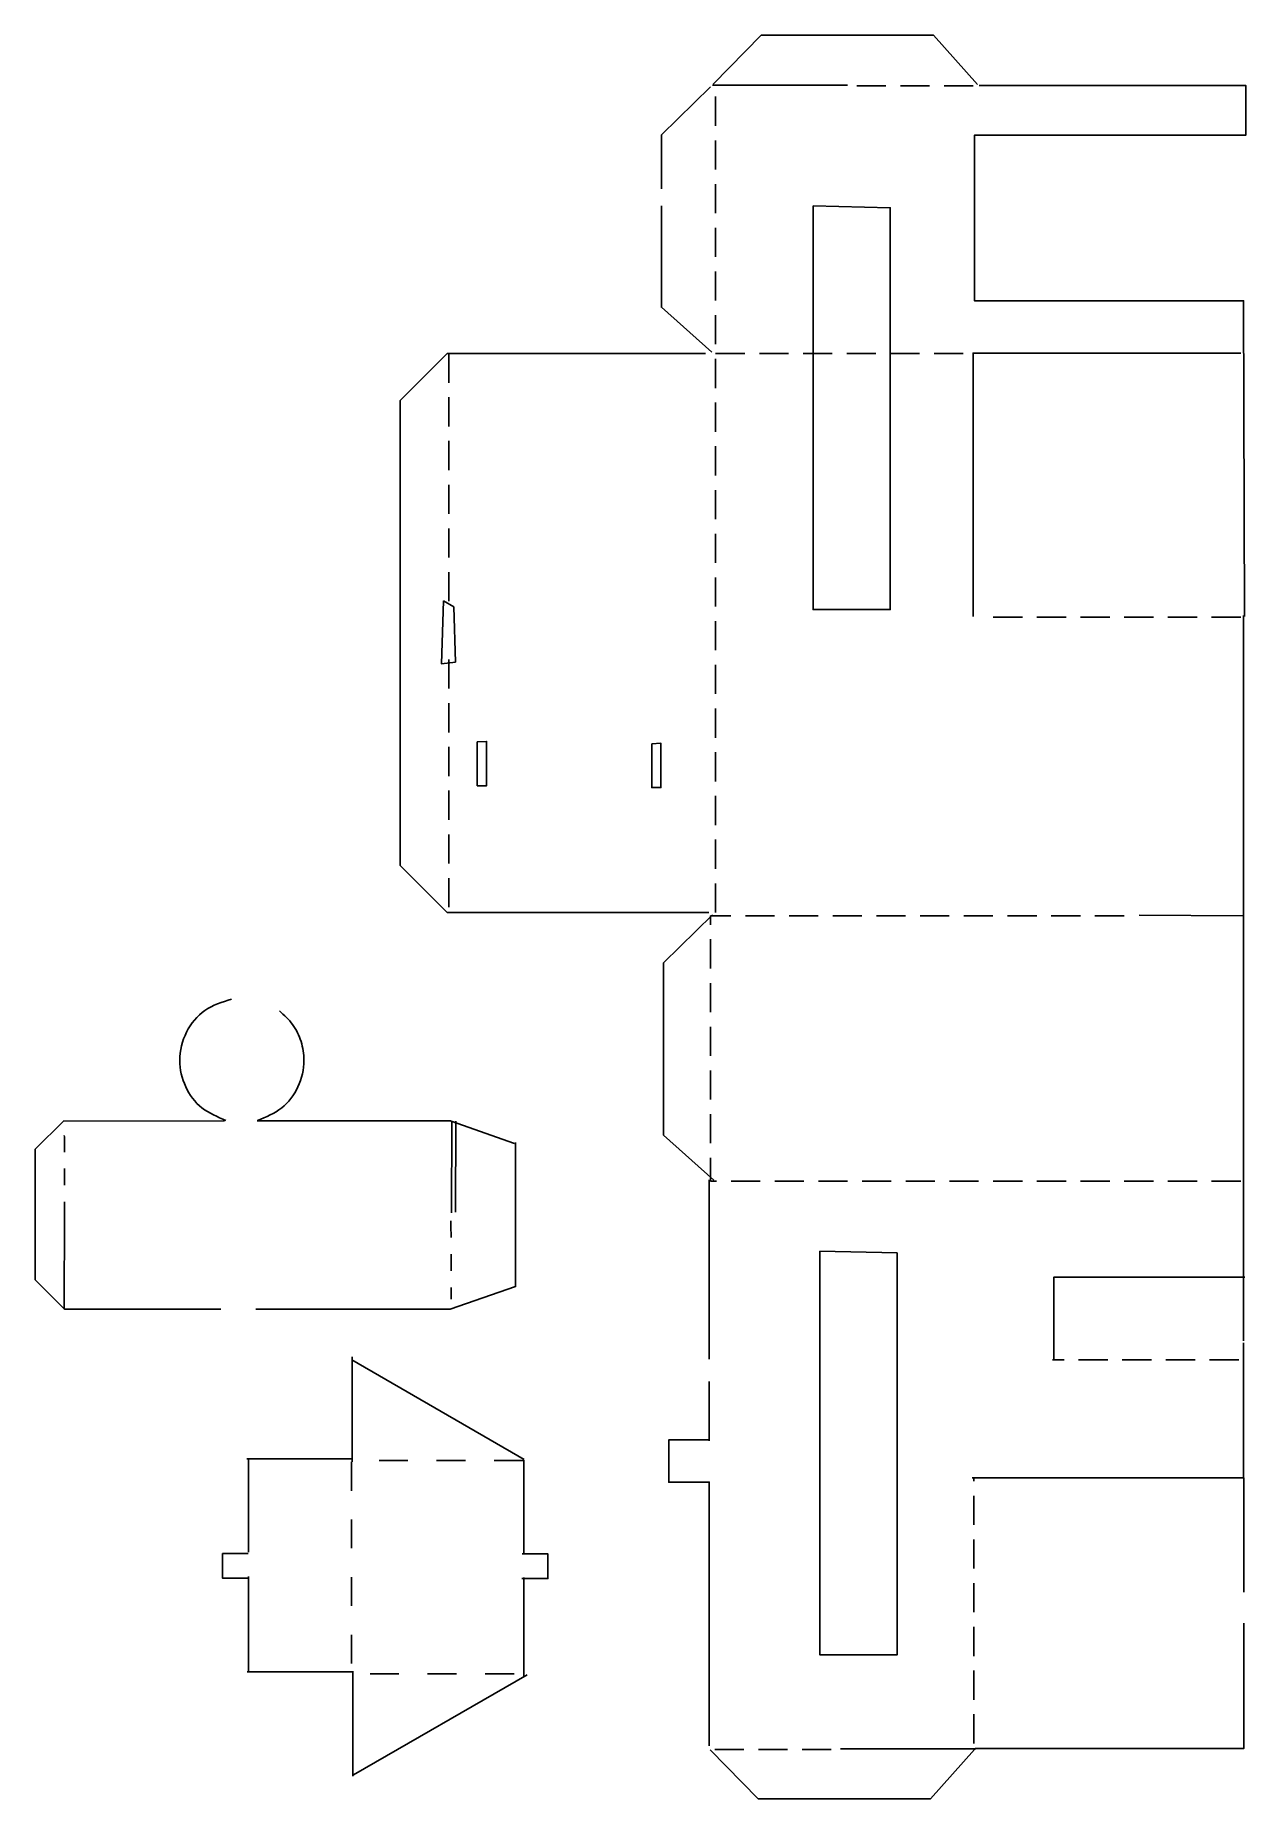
# Model space of a CAD drawing. Header units: millimetres. Extents: x 0.7 to 7.9, y 0.3 to 10.7.
import ezdxf

# ---------------------------------------------------------------- set-up
doc = ezdxf.new("R2010")
doc.units = ezdxf.units.MM
doc.layers.add('cut', color=7, linetype='CONTINUOUS')
doc.layers.add('fold', color=7, linetype='CONTINUOUS')

msp = doc.modelspace()

# ---------------------------------------------------------------- linework, layer by layer
at = {"layer": 'cut', "color": 7}
for points in [[(4.779677, 10.453419), (5.06557, 10.744707), (6.090471, 10.744707), (6.352259, 10.451186)], [(4.472233, 9.830496), (4.472233, 10.152189), (4.76352, 10.438082)], [(4.77657, 10.448384), (5.580289, 10.448384)], [(7.942712, 7.28794), (7.93628, 9.166129), (6.334673, 9.166129), (6.334673, 10.150248), (7.949144, 10.150248), (7.949144, 10.446127), (6.363363, 10.446127)], [(4.771612, 8.860274), (4.472233, 9.127288), (4.472233, 9.730117)], [(4.735174, 8.851588), (3.197926, 8.851588), (2.918426, 8.572088), (2.918426, 5.807038), (3.197926, 5.527538), (4.755138, 5.527538)], [(7.919793, 8.854153), (6.326773, 8.854153), (6.326773, 7.287683)], [(7.9359, 2.97951), (7.9359, 7.294008)], [(4.783861, 3.936253), (4.484482, 4.203266), (4.484482, 5.228167), (4.775769, 5.51406)], [(7.31421, 5.510886), (7.930956, 5.508665)], [(1.851081, 3.169316), (0.920379, 3.169316), (0.746579, 3.343115), (0.746579, 4.120034), (0.914048, 4.287504), (1.873019, 4.28774)], [(2.06645, 4.287799), (3.22006, 4.288074), (3.22006, 4.288074), (3.22006, 4.284956)], [(3.221219, 4.286585), (3.598157, 4.153848)], [(3.225529, 4.281267), (3.223301, 3.740791)], [(3.248694, 4.285754), (3.246466, 3.745278)], [(3.216099, 3.169367), (3.604253, 3.302868), (3.604253, 4.160082)], [(4.756833, 2.87153), (4.756833, 3.937817)], [(0.921205, 3.747769), (0.91898, 3.168587)], [(6.806322, 2.87032), (6.806322, 3.358515), (7.943909, 3.358515)], [(3.21805, 3.17297), (3.21805, 3.169313), (2.058103, 3.169313)], [(7.9359, 2.165214), (7.9359, 2.968317)], [(3.655601, 2.274239), (2.630146, 2.866285)], [(2.632957, 2.259928), (2.632957, 2.884478)], [(4.756833, 2.385161), (4.756833, 2.737922)], [(4.758, 2.3909), (4.515781, 2.3909), (4.515781, 2.139364), (4.758, 2.139364)], [(2.630775, 2.278038), (2.006224, 2.278038)], [(2.014956, 2.274239), (2.014956, 1.72343)], [(3.653552, 2.270873), (3.653552, 1.713989)], [(4.756833, 0.571644), (4.756833, 2.140566)], [(7.937891, 1.486242), (7.937891, 2.164608), (6.320569, 2.164608)], [(2.014956, 1.579426), (2.014956, 1.016166)], [(3.653552, 1.573446), (3.653552, 0.98637)], [(6.334638, 0.550354), (6.339863, 0.556213), (7.937891, 0.556213), (7.937891, 1.300896)], [(2.632553, 1.012487), (2.008003, 1.012487)], [(2.636636, 0.391211), (2.636636, 1.015762)], [(2.640314, 0.398165), (3.67288, 0.994317)], [(4.762056, 0.548122), (5.047948, 0.256834), (6.07285, 0.256834), (6.334638, 0.550354)], [(6.340748, 0.553972), (5.537029, 0.553972)]]:
    msp.add_lwpolyline(points, dxfattribs=at)
at = {"layer": 'cut', "color": 1}
for points in [[(5.808331, 10.443226), (5.635055, 10.443226)], [(6.068244, 10.443226), (5.894961, 10.443226)], [(6.328115, 10.443226), (6.154863, 10.443226)]]:
    msp.add_lwpolyline(points, dxfattribs=at)
at = {"layer": 'cut', "color": 7}
for points in [[(5.374998, 9.729548), (5.833768, 9.719353), (5.833768, 7.328655), (5.374998, 7.328655)], [(3.176075, 7.381196), (3.237913, 7.344551), (3.247074, 7.017038), (3.164623, 7.005586)], [(3.376975, 6.541554), (3.376975, 6.28092), (3.431676, 6.28092), (3.431676, 6.544771)], [(4.414683, 6.530616), (4.414683, 6.269982), (4.469384, 6.269982), (4.469384, 6.533833)], [(2.345149, 4.648347)], [(5.415778, 3.513102), (5.874547, 3.502907), (5.874547, 1.112209), (5.415778, 1.112209)]]:
    msp.add_lwpolyline(points, close=True, dxfattribs=at)
for points, knots in [([(1.881083, 4.291398), (1.830487, 4.312066), (1.730391, 4.352954), (1.630754, 4.487697), (1.593406, 4.652136), (1.634299, 4.820355), (1.748155, 4.960299), (1.858739, 4.995), (1.914715, 5.012565)], [0, 0, 0, 0, 0.161315, 0.319141, 0.480456, 0.6532, 0.821722, 0.994465, 0.994465, 0.994465, 0.994465]), ([(2.199677, 4.942094), (2.227754, 4.916439), (2.283593, 4.865417), (2.333192, 4.761236), (2.353758, 4.632167), (2.320762, 4.487113), (2.220452, 4.352144), (2.119845, 4.311515), (2.068988, 4.290976)], [0, 0, 0, 0, 0.113193, 0.225118, 0.33831, 0.500177, 0.65852, 0.820387, 0.820387, 0.820387, 0.820387])]:
    msp.add_open_spline(points, degree=3, knots=knots, dxfattribs=at)
at = {"layer": 'cut', "color": 1}
for points, knots in [([(0.919591, 4.201974), (0.919622, 4.190724), (0.919683, 4.168473), (0.919811, 4.135495), (0.919875, 4.113768), (0.919906, 4.103041)], [0, 0, 0, 0, 0.033751, 0.066753, 0.098934, 0.098934, 0.098934, 0.098934]), ([(0.920246, 4.004046), (0.920293, 3.992413), (0.920385, 3.96978), (0.920479, 3.936823), (0.920534, 3.915498), (0.920561, 3.905174)], [0, 0, 0, 0, 0.0349, 0.0679, 0.098873, 0.098873, 0.098873, 0.098873]), ([(0.9209, 3.806161), (0.920944, 3.793673), (0.921016, 3.773354), (0.921094, 3.750323), (0.921128, 3.73978), (0.921136, 3.737067)], [0, 0, 0, 0, 0.037464, 0.060956, 0.069094, 0.069094, 0.069094, 0.069094]), ([(3.220127, 3.693269), (3.220158, 3.682018), (3.220219, 3.659767), (3.220347, 3.626789), (3.22041, 3.605062), (3.220442, 3.594335)], [0, 0, 0, 0, 0.033752, 0.066753, 0.098934, 0.098934, 0.098934, 0.098934]), ([(3.220781, 3.495341), (3.220828, 3.483707), (3.22092, 3.461074), (3.221014, 3.428117), (3.221069, 3.406793), (3.221096, 3.396468)], [0, 0, 0, 0, 0.034901, 0.0679, 0.098873, 0.098873, 0.098873, 0.098873]), ([(3.221435, 3.297456), (3.221479, 3.284967), (3.221551, 3.264649), (3.221629, 3.241617), (3.221663, 3.231074), (3.221672, 3.228361)], [0, 0, 0, 0, 0.037465, 0.060957, 0.069094, 0.069094, 0.069094, 0.069094])]:
    msp.add_open_spline(points, degree=3, knots=knots, dxfattribs=at)
at = {"layer": 'fold', "color": 1}
for points in [[(4.795069, 10.206268), (4.795069, 10.379568)], [(4.795069, 9.946365), (4.795069, 10.119618)], [(4.795069, 9.686416), (4.795069, 9.859716)], [(4.795069, 9.42649), (4.795069, 9.599742)], [(4.795069, 9.166556), (4.795069, 9.339868)], [(4.795069, 8.90661), (4.795069, 9.079918)], [(3.207906, 8.851588), (3.207906, 8.67834)], [(4.795069, 8.851588), (4.968329, 8.851588)], [(4.795069, 8.646676), (4.795069, 8.819964)], [(5.054943, 8.851588), (5.228234, 8.851588)], [(5.314861, 8.851588), (5.488185, 8.851588)], [(5.574834, 8.851588), (5.748139, 8.851588)], [(5.834753, 8.851588), (6.008029, 8.851588)], [(6.094715, 8.851588), (6.268006, 8.851588)], [(3.207906, 8.59171), (3.207906, 8.418422)], [(4.795069, 8.386758), (4.795069, 8.560026)], [(3.207906, 8.331764), (3.207906, 8.15846)], [(4.795069, 8.126824), (4.795069, 8.300116)], [(3.207906, 8.071822), (3.207906, 7.898498)], [(4.795069, 7.86691), (4.795069, 8.040186)], [(3.207906, 7.811852), (3.207906, 7.63858)], [(4.795069, 7.606992), (4.795069, 7.780256)], [(3.207906, 7.551934), (3.207906, 7.378686)], [(4.795069, 7.347062), (4.795069, 7.52037)], [(4.795069, 7.08714), (4.795069, 7.260408)], [(6.619886, 7.284395), (6.446554, 7.284395)], [(6.879864, 7.284395), (6.706532, 7.284395)], [(7.139802, 7.284395), (6.96647, 7.284395)], [(7.3997, 7.284395), (7.226408, 7.284395)], [(7.659558, 7.284395), (7.486306, 7.284395)], [(7.919456, 7.284395), (7.746204, 7.284395)], [(3.207906, 7.032198), (3.207906, 6.85891)], [(4.795069, 6.827214), (4.795069, 7.00051)], [(3.207906, 6.772264), (3.207906, 6.598972)], [(4.795069, 6.567276), (4.795069, 6.740528)], [(3.207906, 6.512326), (3.207906, 6.338994)], [(4.795069, 6.307338), (4.795069, 6.48063)], [(3.207906, 6.252348), (3.207906, 6.079096)], [(4.795069, 6.0474), (4.795069, 6.220732)], [(3.207906, 5.99241), (3.207906, 5.819158)], [(4.795069, 5.787422), (4.795069, 5.960715)], [(3.207906, 5.732472), (3.207906, 5.55918)], [(4.795069, 5.527524), (4.795069, 5.700816)], [(4.76512, 5.454815), (4.76512, 5.507575), (4.885641, 5.507575)], [(4.972294, 5.507575), (5.145574, 5.507575)], [(5.232241, 5.507575), (5.4055, 5.507575)], [(5.492158, 5.507575), (5.665474, 5.507575)], [(5.752133, 5.507575), (5.925448, 5.507575)], [(6.01205, 5.507575), (6.185342, 5.507575)], [(6.271988, 5.507575), (6.44524, 5.507575)], [(6.531926, 5.507575), (6.705218, 5.507575)], [(6.791904, 5.507575), (6.965156, 5.507575)], [(7.051762, 5.507575), (7.225014, 5.507575)], [(4.76512, 5.194837), (4.76512, 5.36813)], [(4.76512, 4.93486), (4.76512, 5.108112)], [(4.76512, 4.674961), (4.76512, 4.848254)], [(4.76512, 4.415023), (4.76512, 4.588315)], [(4.76512, 4.155125), (4.76512, 4.328417)], [(4.800313, 3.930387), (4.76512, 3.930387), (4.76512, 4.06848)], [(5.060187, 3.930387), (4.88697, 3.930387)], [(5.320193, 3.930387), (5.146865, 3.930387)], [(5.580178, 3.930387), (5.406866, 3.930387)], [(5.840072, 3.930387), (5.6668, 3.930387)], [(6.100011, 3.930387), (5.926719, 3.930387)], [(6.359948, 3.930387), (6.186656, 3.930387)], [(6.619846, 3.930387), (6.446594, 3.930387)], [(6.879824, 3.930387), (6.706532, 3.930387)], [(7.139722, 3.930387), (6.96643, 3.930387)], [(7.39962, 3.930387), (7.226368, 3.930387)], [(7.659558, 3.930387), (7.486267, 3.930387)], [(7.919456, 3.930387), (7.746164, 3.930387)], [(6.868031, 2.866806), (6.799702, 2.866806)], [(7.127969, 2.866806), (6.954677, 2.866806)], [(7.387907, 2.866806), (7.214575, 2.866806)], [(7.647805, 2.866806), (7.474513, 2.866806)], [(7.907743, 2.866806), (7.734451, 2.866806)], [(2.628525, 2.260257), (2.628525, 2.088919)], [(2.963577, 2.267856), (2.792234, 2.267856)], [(3.306289, 2.267856), (3.134919, 2.267856)], [(3.648978, 2.267856), (3.4776, 2.267856)], [(6.332155, 2.145305), (6.332155, 2.166569)], [(6.332155, 1.885486), (6.332155, 2.058739)], [(2.628525, 1.917619), (2.628525, 1.746281)], [(6.332155, 1.625509), (6.332155, 1.798801)], [(2.628525, 1.574981), (2.628525, 1.403604)], [(6.332155, 1.365571), (6.332155, 1.538823)], [(6.332155, 1.105633), (6.332155, 1.278925)], [(2.628525, 1.232265), (2.628525, 1.060887)], [(2.738624, 0.999706), (2.910002, 0.999706)], [(3.081376, 0.999706), (3.252738, 0.999706)], [(3.424018, 0.999706), (3.595368, 0.999706)], [(6.332155, 0.845655), (6.332155, 1.018947)], [(6.332155, 0.585717), (6.332155, 0.759009)], [(4.789203, 0.548815), (4.962456, 0.548815)], [(5.049073, 0.548815), (5.222357, 0.548815)], [(5.308987, 0.548815), (5.482263, 0.548815)]]:
    msp.add_lwpolyline(points, dxfattribs=at)
at = {"layer": 'fold', "color": 7}
for points in [[(2.013227, 1.714729), (1.860872, 1.714729), (1.860872, 1.567966), (2.016022, 1.567966)], [(3.644489, 1.712632), (3.796843, 1.712632), (3.796843, 1.565869), (3.641693, 1.565869)]]:
    msp.add_lwpolyline(points, dxfattribs=at)

doc.saveas('drawing.dxf')
